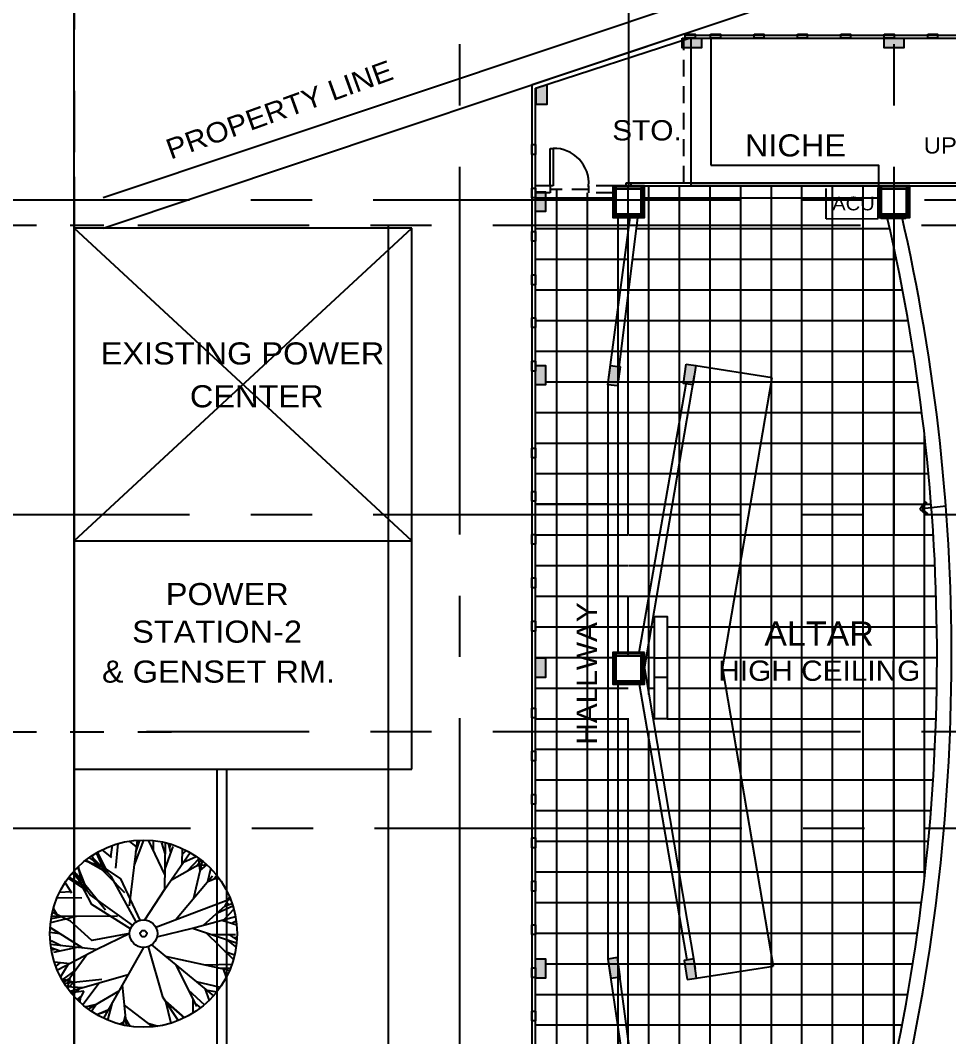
# Model space of a CAD drawing. Header units: millimetres. Extents: x 2148 to 2681, y 758 to 986.
# Drawn here: x 2289.64 to 2299.27, y 952.06 to 962.6 of the extents above; entities that cross this region are included whole.
import ezdxf

# ---------------------------------------------------------------- set-up
doc = ezdxf.new("R2010")
doc.units = ezdxf.units.MM
for name, pattern in [('CENTER2', [28.575, 19.05, -3.175, 3.175, -3.175]), ('DASHED2', [0.375, 0.25, -0.125]), ('PHANTOM2', [1.25, 0.625, -0.125, 0.125, -0.125, 0.125, -0.125]), ('PHANTOMX2', [5, 2.5, -0.5, 0.5, -0.5, 0.5, -0.5])]:
    doc.linetypes.add(name, pattern=pattern)
for name, color, linetype in [('3TX-TITLE', 3, 'Continuous'), ('cladding', 2, 'Continuous'), ('COLUMN', 7, 'Continuous'), ('D', 1, 'Continuous'), ('DIM', 20, 'Continuous'), ('DR', 7, 'Continuous'), ('ELAYOUT', 4, 'Continuous'), ('grid', 241, 'PHANTOMX2'), ('hacht', 8, 'Continuous'), ('HATCH', 8, 'Continuous'), ('S-COLS', 6, 'Continuous'), ('S_GRID LINES', 252, 'Continuous'), ('TEXT', 6, 'Continuous')]:
    doc.layers.add(name, color=color, linetype=linetype)
doc.styles.add('MMTX$0$ESMX$0$X-OPTA1D', font='x-opta1d')
doc.styles.add('SWISS', font='swissl.ttf')
pattern_1 = [(0, (1e-12, -76.2), (0, 0.3175), []), (90, (1e-12, -76.2), (-0.3175, 2e-17), [])]

msp = doc.modelspace()

# ---------------------------------------------------------------- hatches: boundary and pattern name
at = {"layer": 'cladding'}
h = msp.add_hatch(color=256, dxfattribs=at)
h.paths.add_polyline_path([(2294.9863547, 960.6164818), (2294.9863547, 960.818979), (2295.0874106, 960.818979), (2295.0874106, 960.6164818)])
h.paths.add_polyline_path([(2294.9887839, 961.8891398), (2294.9887839, 961.7260593), (2295.1066247, 961.7260593), (2295.1066247, 961.9289431)])
h.paths.add_polyline_path([(2296.5048209, 962.4123399), (2296.707318, 962.4123399), (2296.707318, 962.311284), (2296.5048209, 962.311284)])
h.paths.add_polyline_path([(2298.6002604, 962.4123399), (2298.8027575, 962.4123399), (2298.8027575, 962.311284), (2298.6002604, 962.311284)])
h.paths.add_polyline_path([(2303.104246, 962.4123399), (2303.3067432, 962.4123399), (2303.3067432, 962.311284), (2303.104246, 962.311284)])
h = msp.add_hatch(dxfattribs=at)
h.set_pattern_fill('ANGLE', color=256, style=0)
h.set_pattern_definition([(0, (1e-12, -76.2), (0, 6.985), [5.08, -1.905]), (90, (1e-12, -76.2), (-6.985, 4e-16), [5.08, -1.905])])
h.paths.add_polyline_path([(2295.9513547, 960.4302218), (2295.9513547, 960.5536498), (2295.7882742, 960.5536498), (2295.7882742, 960.806811), (2295.4550506, 960.806811), (2295.4550506, 960.844311), (2295.0550506, 960.844311), (2295.0550506, 960.806811), (2294.9863547, 960.806811), (2294.9863547, 960.756023), (2294.9863547, 959.0191129), (2295.0874106, 959.0191129), (2295.0874106, 958.8166158), (2294.9863547, 958.8166158), (2294.9863547, 955.988565), (2295.0874106, 955.988565), (2295.0874106, 955.7860678), (2294.9863547, 955.7860678), (2294.9863547, 955.2203176), (2295.7362583, 955.2203176), (2295.7362583, 958.8192478)])
h.paths.add_polyline_path([(2294.9863547, 952.8694362), (2295.0874106, 952.8694362), (2295.0874106, 952.666939), (2294.9863547, 952.666939), (2294.9863547, 951.0175602), (2295.1792763, 951.0175602, -0.297224786), (2295.6483124, 951.5175602), (2295.6733124, 951.5175602), (2295.6733124, 951.0175602), (2295.7715957, 951.0175602), (2295.7715957, 951.0655357), (2295.9513547, 951.0655357), (2295.9513547, 951.392061), (2295.7362583, 952.8662554), (2295.7362583, 955.2203176), (2294.9863547, 955.2203176)])
h.paths.add_polyline_path([(2295.6749836, 955.0355059), (2295.6749836, 956.6805059), (2295.3599836, 956.6805059), (2295.3599836, 955.0355059)], flags=9)
for points in [[(2294.9863547, 958.8166158), (2294.9863547, 959.0191129), (2295.0874106, 959.0191129), (2295.0874106, 958.8166158)], [(2294.9863547, 958.8166158), (2294.9863547, 959.0191129), (2295.0874106, 959.0191129), (2295.0874106, 958.8166158)], [(2295.7638311, 959.0194998), (2295.8620795, 959.0050059), (2295.8349361, 958.805802), (2295.7358517, 958.8193032)], [(2296.5485022, 959.0324109), (2296.6473416, 959.0172201), (2296.6168013, 958.8185086), (2296.5179619, 958.8336994)], [(2294.9863547, 955.7860678), (2294.9863547, 955.988565), (2295.0874106, 955.988565), (2295.0874106, 955.7860678)], [(2294.9863547, 955.7860678), (2294.9863547, 955.988565), (2295.0874106, 955.988565), (2295.0874106, 955.7860678)], [(2295.0874106, 952.8694362), (2294.9863547, 952.8694362), (2294.9863547, 952.666939), (2295.0874106, 952.666939)], [(2295.0874106, 952.8694362), (2294.9863547, 952.8694362), (2294.9863547, 952.666939), (2295.0874106, 952.666939)], [(2295.7651292, 952.6672945), (2295.8640927, 952.6816549), (2295.8352219, 952.8806157), (2295.7362583, 952.8662554)], [(2296.5569581, 952.6536474), (2296.6557987, 952.6688307), (2296.6252736, 952.8675445), (2296.526433, 952.8523612)]]:
    msp.add_hatch(color=256, dxfattribs=at).paths.add_polyline_path(points)
at = {"layer": 'hacht'}
h = msp.add_hatch(dxfattribs=at)
h.set_pattern_fill('NET', color=256, scale=0.1, style=0)
h.set_pattern_definition(pattern_1)
h.paths.add_polyline_path([(2295.9513547, 960.4302218), (2295.9513547, 960.5536498), (2295.7882742, 960.5536498), (2295.7882742, 960.806811), (2295.4550506, 960.806811), (2295.4550506, 960.844311), (2295.0550506, 960.844311), (2295.0550506, 960.806811), (2294.9863547, 960.806811), (2294.9863547, 960.756023), (2294.9863547, 959.0191129), (2295.0874106, 959.0191129), (2295.0874106, 958.8166158), (2294.9863547, 958.8166158), (2294.9863547, 955.988565), (2295.0874106, 955.988565), (2295.0874106, 955.7860678), (2294.9863547, 955.7860678), (2294.9863547, 955.2203176), (2295.7362583, 955.2203176), (2295.7362583, 958.8192478)])
h.paths.add_polyline_path([(2295.6749836, 955.0355059), (2295.6749836, 956.6805059), (2295.3599836, 956.6805059), (2295.3599836, 955.0355059)], flags=9)
h = msp.add_hatch(dxfattribs=at)
h.set_pattern_fill('NET', color=256, scale=0.1, style=0)
h.set_pattern_definition(pattern_1)
h.paths.add_polyline_path([(2298.7043609, 960.2274175, 0.0039473246), (2298.6352145, 960.5408277), (2298.5690602, 960.5408277), (2298.5690602, 960.5536498), (2298.5384284, 960.5536498), (2298.5384284, 960.8563366), (2298.5384284, 960.8820095), (2296.1144353, 960.8818252), (2296.1144353, 960.5536498), (2296.0457192, 960.5536498), (2295.9513547, 959.790476), (2295.9513547, 956.0428827), (2296.1144353, 956.0428827), (2296.1144353, 955.8788021), (2296.2258054, 955.2203176), (2298.7043609, 955.2203176)])
h.paths.add_polyline_path([(2296.3494006, 956.4178368), (2296.3494006, 955.3563072), (2296.2187257, 955.3563072), (2296.2187257, 956.4178368)], flags=16)
h.paths.add_polyline_path([(2296.3494006, 955.9891873), (2296.3494006, 955.7849567), (2296.2187257, 955.7849567), (2296.2187257, 955.9891873)], flags=0)
h.paths.add_polyline_path([(2298.0259805, 960.5912838), (2298.5200805, 960.5912838), (2298.5200805, 960.8039088), (2298.0259805, 960.8039088)], flags=24)
h.paths.add_polyline_path([(2296.8283598, 955.6975154), (2299.1553598, 955.6975154), (2299.1553598, 956.0125154), (2296.8283598, 956.0125154)], flags=9)
h.paths.add_polyline_path([(2297.2925354, 956.0500781), (2298.4480996, 956.0500781), (2298.4480996, 956.4283047), (2297.2925354, 956.4283047)], flags=24)
h = msp.add_hatch(dxfattribs=at)
h.set_pattern_fill('NET', color=256, scale=0.1, style=0)
h.set_pattern_definition(pattern_1)
h.paths.add_polyline_path([(2295.7362583, 955.2203176), (2295.9444791, 955.2203176), (2295.9444791, 955.7147216), (2295.7882742, 955.7147216), (2295.7882742, 956.0428827), (2295.9444791, 956.0428827), (2295.9444791, 960.3787262), (2295.7362583, 958.8192478)])
h.paths.add_polyline_path([(2295.9444791, 955.2203176), (2295.7362583, 955.2203176), (2295.7362583, 952.8662554), (2295.9444791, 951.4391844)])
h = msp.add_hatch(dxfattribs=at)
h.set_pattern_fill('NET', color=256, scale=0.1, style=0)
h.set_pattern_definition(pattern_1)
h.paths.add_polyline_path([(2298.7043609, 960.2274175), (2298.7043609, 955.2203176), (2299.1326239, 955.2203176, 0.0285977431), (2299.0894721, 957.543265), (2298.9935068, 957.5334157), (2299.0496108, 957.483112), (2299.0347424, 957.4691866), (2298.968652, 957.5308648), (2299.0208361, 957.6046819), (2299.0382231, 957.5940671), (2298.9935068, 957.5334157), (2299.0894721, 957.543265, 0.0333870559)])
h.paths.add_polyline_path([(2299.1326239, 955.2203176), (2298.7043609, 955.2203176), (2298.7043609, 951.7823209, 0.0426876431)])
h.paths.add_polyline_path([(2295.6749836, 955.0355059), (2295.6749836, 956.6805059), (2295.3599836, 956.6805059), (2295.3599836, 955.0355059)], flags=9)
h.paths.add_polyline_path([(2296.8283598, 955.6975154), (2299.1553598, 955.6975154), (2299.1553598, 956.0125154), (2296.8283598, 956.0125154)], flags=9)
h.paths.add_polyline_path([(2297.2925354, 956.0500781), (2298.4480996, 956.0500781), (2298.4480996, 956.4283047), (2297.2925354, 956.4283047)], flags=24)
h = msp.add_hatch(dxfattribs=at)
h.set_pattern_fill('NET', color=256, scale=0.1, style=0)
h.set_pattern_definition(pattern_1)
h.paths.add_polyline_path([(2294.9863547, 951.0175602), (2295.1792763, 951.0175602, -0.297224786), (2295.6483124, 951.5175602), (2295.6733124, 951.5175602), (2295.6733124, 951.0175602), (2295.7715957, 951.0175602), (2295.7715957, 951.0655357), (2295.9444791, 951.0655357), (2295.9444791, 951.4391844), (2295.7362583, 952.8662554), (2295.7362583, 955.2203176), (2294.9863547, 955.2203176), (2294.9863547, 952.8694362), (2295.0874106, 952.8694362), (2295.0874106, 952.666939), (2294.9863547, 952.666939)])
h.paths.add_polyline_path([(2295.6749836, 955.0355059), (2295.6749836, 956.6805059), (2295.3599836, 956.6805059), (2295.3599836, 955.0355059)], flags=9)
h = msp.add_hatch(dxfattribs=at)
h.set_pattern_fill('NET', color=256, scale=0.1, style=0)
h.set_pattern_definition(pattern_1)
h.paths.add_polyline_path([(2295.9513547, 955.2203176), (2295.9513547, 951.980863), (2296.0768818, 951.0655357), (2296.1311137, 951.0655357), (2296.1311137, 951.0175602), (2297.8978351, 951.0175602), (2297.8978351, 951.2813195), (2298.4379748, 951.2833455), (2298.4379748, 951.0175602), (2298.473016, 951.0175602), (2298.473016, 951.084681), (2298.473016, 951.3490689), (2298.6073984, 951.3490689, 0.0054604513), (2298.7043609, 951.7823209), (2298.7043609, 955.2203176)])

# ---------------------------------------------------------------- linework, layer by layer
at = {"color": 8, "ltscale": 0.05}
for p, q in [((2290.5018229, 960.7600406, 0), (2299.2172636, 963.6735684, 0)), ((2290.5018229, 960.4437215, 0), (2299.8877354, 963.5813846, 0))]:
    msp.add_line(p, q, dxfattribs=at)
at = {"layer": '3TX-TITLE', "linetype": 'PHANTOM2', "ltscale": 4}
msp.add_line((2290.2018229, 960.9754912, 0), (2290.2018229, 981.6577326, 0), dxfattribs=at)
at = {"layer": 'cladding', "linetype": 'DASHED2', "ltscale": 0.7}
for p, q in [((2296.5234469, 960.9134703, 0.0000001), (2296.5234469, 962.41173, 0.0000001)), ((2296.5984469, 960.9134703, 0.0000001), (2296.5984469, 962.41173, 0.0000001)), ((2295.1360741, 960.881811), (2294.9863547, 960.881811, 0)), ((2295.1360741, 960.806811, 0), (2294.9863547, 960.806811, 0)), ((2295.5360741, 960.844311, 0), (2295.1360741, 960.844311, 0)), ((2295.7882742, 960.881811), (2295.5360741, 960.881811)), ((2295.7882742, 960.806811), (2295.5360741, 960.806811))]:
    msp.add_line(p, q, dxfattribs=at)
at = {"layer": 'cladding'}
for p, q in [((2296.8033062, 962.4123399, 0), (2296.8033062, 961.0935665, 0.0000001)), ((2295.9267237, 960.9034703, 0), (2295.9267237, 960.9134703)), ((2295.1360741, 960.881811), (2295.1360741, 960.806811, 0)), ((2298.8508752, 960.5742069, 0), (2298.8520895, 960.5758611, 0)), ((2296.1144353, 955.8788021, 0), (2296.6320715, 958.9178644, 0)), ((2295.7362583, 958.8192478, 0), (2295.7362583, 952.8662554, 0)), ((2296.0601477, 956.0428827, 0), (2296.5466354, 958.8292926, 0)), ((2296.522598, 958.7133385, 0), (2296.522618, 958.7134671, 0)), ((2296.1144353, 955.8788021, 0), (2296.6405361, 952.7681876, 0)), ((2296.0601477, 955.7147216, 0), (2296.5552172, 952.8567829, 0)), ((2296.5192183, 953.0442713, 0), (2296.5192391, 953.0441372, 0))]:
    msp.add_line(p, q, dxfattribs=at)
at = {"layer": 'cladding', "linetype": 'DASHED2'}
for p, q in [((2295.5360741, 960.881811), (2295.5360741, 960.806811, 0)), ((2295.5360741, 960.871811, 0), (2295.5360741, 960.881811))]:
    msp.add_line(p, q, dxfattribs=at)
at = {"layer": 'cladding', "elevation": 0}
for points in [[(2296.5377615, 962.4514503), (2296.6394263, 962.4514503), (2296.6394263, 962.4123399), (2296.5377615, 962.4123399)], [(2296.5377615, 962.4514503), (2296.6394263, 962.4514503), (2296.6394263, 962.4123399), (2296.5377615, 962.4123399)], [(2296.8005223, 962.4514503), (2296.9021871, 962.4514503), (2296.9021871, 962.4123399), (2296.8005223, 962.4123399)], [(2296.8005223, 962.4514503), (2296.9021871, 962.4514503), (2296.9021871, 962.4123399), (2296.8005223, 962.4123399)], [(2297.2505223, 962.4514503), (2297.3521871, 962.4514503), (2297.3521871, 962.4123399), (2297.2505223, 962.4123399)], [(2297.2505223, 962.4514503), (2297.3521871, 962.4514503), (2297.3521871, 962.4123399), (2297.2505223, 962.4123399)], [(2297.7005223, 962.4514503), (2297.8021871, 962.4514503), (2297.8021871, 962.4123399), (2297.7005223, 962.4123399)], [(2297.7005223, 962.4514503), (2297.8021871, 962.4514503), (2297.8021871, 962.4123399), (2297.7005223, 962.4123399)], [(2298.1505223, 962.4514503), (2298.2521871, 962.4514503), (2298.2521871, 962.4123399), (2298.1505223, 962.4123399)], [(2298.1505223, 962.4514503), (2298.2521871, 962.4514503), (2298.2521871, 962.4123399), (2298.1505223, 962.4123399)], [(2298.6005223, 962.4514503), (2298.7021871, 962.4514503), (2298.7021871, 962.4123399), (2298.6005223, 962.4123399)], [(2298.6005223, 962.4514503), (2298.7021871, 962.4514503), (2298.7021871, 962.4123399), (2298.6005223, 962.4123399)], [(2299.0505223, 962.4514503), (2299.1521871, 962.4514503), (2299.1521871, 962.4123399), (2299.0505223, 962.4123399)], [(2299.0505223, 962.4514503), (2299.1521871, 962.4514503), (2299.1521871, 962.4123399), (2299.0505223, 962.4123399)], [(2294.9472443, 961.206023), (2294.9472443, 961.3076877), (2294.9863547, 961.3076877), (2294.9863547, 961.206023)], [(2294.9472443, 960.756023), (2294.9472443, 960.8576877), (2294.9863547, 960.8576877), (2294.9863547, 960.756023)], [(2294.9472443, 960.306023), (2294.9472443, 960.4076877), (2294.9863547, 960.4076877), (2294.9863547, 960.306023)], [(2294.9472443, 959.856023), (2294.9472443, 959.9576877), (2294.9863547, 959.9576877), (2294.9863547, 959.856023)], [(2294.9472443, 959.4107329), (2294.9472443, 959.5123976), (2294.9863547, 959.5123976), (2294.9863547, 959.4107329)], [(2294.9472443, 958.9607329), (2294.9472443, 959.0623976), (2294.9863547, 959.0623976), (2294.9863547, 958.9607329)], [(2294.9472443, 958.0607329), (2294.9472443, 958.1623976), (2294.9863547, 958.1623976), (2294.9863547, 958.0607329)], [(2294.9472443, 957.6107329), (2294.9472443, 957.7123976), (2294.9863547, 957.7123976), (2294.9863547, 957.6107329)], [(2294.9472443, 957.1654428), (2294.9472443, 957.2671076), (2294.9863547, 957.2671076), (2294.9863547, 957.1654428)], [(2294.9472443, 956.7154428), (2294.9472443, 956.8171076), (2294.9863547, 956.8171076), (2294.9863547, 956.7154428)], [(2294.9472443, 956.2654428), (2294.9472443, 956.3671076), (2294.9863547, 956.3671076), (2294.9863547, 956.2654428)], [(2294.9472443, 955.3654428), (2294.9472443, 955.4671076), (2294.9863547, 955.4671076), (2294.9863547, 955.3654428)], [(2294.9472443, 954.9201527), (2294.9472443, 955.0218175), (2294.9863547, 955.0218175), (2294.9863547, 954.9201527)], [(2294.9472443, 954.4701527), (2294.9472443, 954.5718175), (2294.9863547, 954.5718175), (2294.9863547, 954.4701527)], [(2294.9472443, 954.0201527), (2294.9472443, 954.1218175), (2294.9863547, 954.1218175), (2294.9863547, 954.0201527)], [(2294.9472443, 953.5701527), (2294.9472443, 953.6718175), (2294.9863547, 953.6718175), (2294.9863547, 953.5701527)], [(2294.9472443, 953.1201527), (2294.9472443, 953.2218175), (2294.9863547, 953.2218175), (2294.9863547, 953.1201527)], [(2294.9472443, 952.6748626), (2294.9472443, 952.7765274), (2294.9863547, 952.7765274), (2294.9863547, 952.6748626)], [(2294.9472443, 952.2248626), (2294.9472443, 952.3265274), (2294.9863547, 952.3265274), (2294.9863547, 952.2248626)]]:
    msp.add_lwpolyline(points, close=True, dxfattribs=at)
at = {"layer": 'cladding', "elevation": 0.0000001}
msp.add_lwpolyline([(2296.8033062, 961.0935665), (2298.5423756, 961.0935665), (2298.5419268, 960.8820098), (2296.5984469, 960.881811), (2296.5984469, 962.4123399)], dxfattribs=at)
at = {"layer": 'COLUMN', "color": 4, "lineweight": -3, "ltscale": 0.05}
for p, q in [((2295.7362583, 958.8192478, 0), (2295.9678348, 960.5536498, 0)), ((2295.8535162, 958.9992057, 0), (2296.0457192, 960.5536498, 0)), ((2295.7362583, 952.8662554, 0), (2295.9989973, 951.0655357, 0)), ((2295.8545421, 952.6868083, 0), (2296.0768818, 951.0655357, 0))]:
    msp.add_line(p, q, dxfattribs=at)
at = {"layer": 'COLUMN', "color": 4, "lineweight": -3, "ltscale": 0.05, "elevation": 0}
for points in [[(2296.5048209, 962.4123399), (2296.707318, 962.4123399), (2296.707318, 962.311284), (2296.5048209, 962.311284)], [(2298.8645895, 960.881811), (2298.5384284, 960.881811), (2298.5384284, 960.5536498), (2298.8645895, 960.5536498)], [(2298.8520895, 960.869311), (2298.5509284, 960.869311), (2298.5509284, 960.5661498), (2298.8520895, 960.5661498)], [(2296.1144353, 956.0428827), (2295.7882742, 956.0428827), (2295.7882742, 955.7147216), (2296.1144353, 955.7147216)], [(2294.9863547, 955.7860678), (2294.9863547, 955.988565), (2295.0874106, 955.988565), (2295.0874106, 955.7860678)], [(2294.9863547, 955.7860678), (2294.9863547, 955.988565), (2295.0874106, 955.988565), (2295.0874106, 955.7860678)], [(2294.9863547, 952.666939), (2294.9863547, 952.8694362), (2295.0874106, 952.8694362), (2295.0874106, 952.666939)], [(2294.9863547, 952.666939), (2294.9863547, 952.8694362), (2295.0874106, 952.8694362), (2295.0874106, 952.666939)]]:
    msp.add_lwpolyline(points, close=True, dxfattribs=at)
at = {"layer": 'COLUMN', "color": 4, "lineweight": -3, "ltscale": 0.05}
for points in [[(2298.6002604, 962.4123399), (2298.8027575, 962.4123399), (2298.8027575, 962.311284), (2298.6002604, 962.311284)], [(2294.9863547, 960.6164818), (2294.9863547, 960.818979), (2295.0874106, 960.818979), (2295.0874106, 960.6164818)], [(2296.1144353, 960.881811), (2295.7882742, 960.881811), (2295.7882742, 960.5536498), (2296.1144353, 960.5536498)], [(2294.9863547, 958.8166158), (2294.9863547, 959.0191129), (2295.0874106, 959.0191129), (2295.0874106, 958.8166158)], [(2294.9863547, 958.8166158), (2294.9863547, 959.0191129), (2295.0874106, 959.0191129), (2295.0874106, 958.8166158)]]:
    msp.add_lwpolyline(points, close=True, dxfattribs=at)
at = {"layer": 'COLUMN', "color": 2, "lineweight": -3, "ltscale": 0.05, "elevation": 0}
msp.add_lwpolyline([(2290.2018229, 960.9754912), (2290.2018229, 924.9517089)], dxfattribs=at)
at = {"layer": 'COLUMN', "color": 2, "lineweight": -3, "ltscale": 0.05}
msp.add_lwpolyline([(2296.1019353, 960.869311), (2295.8007742, 960.869311), (2295.8007742, 960.5661498), (2296.1019353, 960.5661498)], close=True, dxfattribs=at)
at = {"layer": 'COLUMN', "color": 4, "lineweight": -3, "ltscale": 0.05, "extrusion": (-4.25074e-10, -1.82389e-09, 1), "elevation": -0.0000027}
msp.add_lwpolyline([(2295.7630109, 959.019612), (2295.8613462, 959.0057203), (2295.8354236, 958.8063539), (2295.7362583, 958.8192478)], close=True, dxfattribs=at)
at = {"layer": 'COLUMN', "color": 4, "lineweight": -3, "ltscale": 0.05, "extrusion": (4.38175e-10, 2.8819e-09, 1), "elevation": 0.0000038}
msp.add_lwpolyline([(2296.5485022, 959.0324109), (2296.6473416, 959.0172201), (2296.6168013, 958.8185086), (2296.5179619, 958.8336994)], close=True, dxfattribs=at)
at = {"layer": 'COLUMN', "color": 2, "lineweight": -3, "ltscale": 0.05, "elevation": 0}
msp.add_lwpolyline([(2296.1019353, 956.0303827), (2295.8007742, 956.0303827), (2295.8007742, 955.7272216), (2296.1019353, 955.7272216)], close=True, dxfattribs=at)
at = {"layer": 'COLUMN', "color": 4, "lineweight": -3, "ltscale": 0.05, "extrusion": (1.41638e-09, -8.19479e-09, 1), "elevation": -0.0000046}
msp.add_lwpolyline([(2295.765285, 952.6673172), (2295.8642372, 952.6817551), (2295.8352106, 952.8806933), (2295.7362583, 952.8662554)], close=True, dxfattribs=at)
at = {"layer": 'COLUMN', "color": 4, "lineweight": -3, "ltscale": 0.05, "extrusion": (1.52529e-10, -1.37197e-09, 1), "elevation": -0.000001}
msp.add_lwpolyline([(2296.5569581, 952.6536474), (2296.6557987, 952.6688307), (2296.6252736, 952.8675445), (2296.526433, 952.8523612)], close=True, dxfattribs=at)
at = {"layer": 'D', "ltscale": 0.5}
for p, q in [((2295.9267237, 960.881811, 0), (2295.9267237, 960.9034703, 0)), ((2290.2018229, 945.729311, 0), (2290.2018229, 954.835514, 0)), ((2291.061143, 953.0954277), (2291.4303518, 953.1873467))]:
    msp.add_line(p, q, dxfattribs=at)
at = {"layer": 'D', "color": 8, "ltscale": 0.5}
for p, q in [((2290.582062, 953.9263483), (2290.6013811, 954.0450725)), ((2290.6333553, 953.8081546), (2290.6593458, 954.063331)), ((2290.8494485, 954.0278728), (2290.7752963, 954.0883664)), ((2290.776348, 953.4168586), (2290.8577625, 954.0973663)), ((2290.8272792, 953.8425701), (2290.9261185, 954.0994642)), ((2290.8429835, 953.9738354), (2290.8832612, 954.0987133)), ((2291.1456417, 953.7365021), (2290.9749116, 954.0980129)), ((2291.0264388, 953.988907), (2290.9877035, 954.0709268)), ((2291.0264388, 953.988907), (2291.026461, 954.0937992)), ((2291.1477749, 953.9608866), (2291.1100231, 954.0705839)), ((2291.1442529, 953.5904149), (2291.148836, 954.072505)), ((2291.2045032, 953.9668402), (2291.1810426, 954.0641613)), ((2291.1927729, 954.0155007), (2291.2054792, 954.0570347)), ((2290.4151303, 953.8725734), (2290.3903266, 953.9410148)), ((2290.5262656, 953.758212), (2290.4340441, 953.9680085)), ((2290.5501231, 953.7629657), (2290.4460555, 953.9748785)), ((2290.5935381, 953.9171132), (2290.491766, 953.9990119)), ((2291.1442529, 953.5904149), (2291.4050435, 953.9704797)), ((2291.1462469, 953.8001647), (2291.227709, 954.0332334)), ((2291.3223963, 953.8500333), (2291.3275213, 954.0105043)), ((2291.3256749, 953.95269), (2291.3640649, 953.992736)), ((2290.4508914, 953.8357743), (2290.3107115, 953.8829096)), ((2290.5501231, 953.7629657), (2290.3189603, 953.8895235)), ((2290.3189603, 953.8895235), (2290.5035816, 953.7884464)), ((2290.588041, 953.7252187), (2290.3788996, 953.933418)), ((2290.7271449, 953.5515015), (2290.3904994, 953.8979192)), ((2291.2101482, 953.6864478), (2291.5129735, 953.8555892)), ((2291.3354354, 953.8690358), (2291.4690516, 953.9303013)), ((2291.3793241, 953.78094), (2291.4990563, 953.9089491)), ((2291.4440208, 953.50012), (2291.5331282, 953.8825225)), ((2291.4733483, 953.8334567), (2291.5199975, 953.8929953)), ((2291.4733483, 953.8334567), (2291.5739585, 953.8474514)), ((2291.510462, 953.7852512), (2291.4918114, 953.914263)), ((2291.510462, 953.7852512), (2291.5786667, 953.8431464)), ((2290.2446374, 953.7214504), (2290.1796676, 953.7542891)), ((2290.3701745, 953.5321043), (2290.1885809, 953.7647217)), ((2290.5259409, 953.3731566), (2290.2224309, 953.7489452)), ((2290.3372512, 953.5742784), (2290.239352, 953.8189596)), ((2290.239352, 953.8189596), (2290.3175405, 953.6235417)), ((2290.2768786, 953.6815313), (2290.2469081, 953.826355)), ((2290.8468069, 953.2518156), (2290.588041, 953.7252187)), ((2291.2527206, 953.2722864), (2291.635321, 953.7279536)), ((2291.5879197, 953.6714999), (2291.6202819, 953.8024706)), ((2291.6421828, 953.6923461), (2291.6819191, 953.7319866)), ((2290.1790073, 953.5496778), (2290.1099152, 953.6605436)), ((2290.3372512, 953.5742784), (2290.1393602, 953.7030273)), ((2290.3448338, 953.597393), (2290.1476221, 953.7141273)), ((2291.5879197, 953.6714999), (2291.6964458, 953.7131924)), ((2291.6617563, 953.6998657), (2291.7064711, 953.6996453)), ((2290.1712163, 953.5621793), (2290.0510316, 953.557249)), ((2290.809099, 953.2183917), (2290.3701745, 953.5321043)), ((2290.9356623, 953.2722101), (2291.1442529, 953.5904149)), ((2290.2823995, 953.4970714), (2290.0259483, 953.5018946)), ((2291.5427488, 953.2178661), (2291.8023343, 953.4479256)), ((2291.6877684, 953.3463908), (2291.8481141, 953.4171818)), ((2291.7683671, 953.4178219), (2291.814774, 953.5081804)), ((2291.7683671, 953.4178219), (2291.8399632, 953.4422142)), ((2290.2249584, 953.3086797), (2289.9580586, 953.2413869)), ((2290.0927571, 953.3088432), (2289.9639478, 953.2838442)), ((2290.6537054, 953.3081496), (2289.9683453, 953.308997)), ((2290.0383344, 953.3089104), (2289.9871777, 953.3897869)), ((2291.4303518, 953.1873467), (2291.8751798, 953.308132)), ((2291.7564499, 953.275893), (2291.8583706, 953.3818123)), ((2291.7342093, 953.2698539), (2291.8873849, 953.2217451)), ((2291.832199, 953.2390777), (2291.8826691, 953.2621048)), ((2290.0557764, 953.1285228), (2289.9516397, 953.1410899)), ((2290.2920503, 952.9798883), (2289.9536434, 953.1927723)), ((2290.0557764, 953.1285228), (2289.9789984, 953.176822)), ((2290.7781876, 953.1326263), (2290.4372482, 952.963734)), ((2291.4303518, 953.1873467), (2291.886957, 953.0326094)), ((2291.5687164, 953.1404568), (2291.8536507, 952.8600085)), ((2291.6290136, 953.1200229), (2291.8759085, 953.1200229)), ((2291.8055766, 953.1200229), (2291.8897069, 953.0657653)), ((2291.8476418, 953.0928941), (2291.8910423, 953.0911848)), ((2290.4372482, 952.963734), (2289.9580928, 953.0170436)), ((2290.0690317, 953.0047008), (2289.9646582, 953.0553455)), ((2290.9685793, 952.9937092), (2291.1199024, 952.4758563)), ((2291.7812391, 953.0684357), (2291.8723372, 952.9966038)), ((2290.0563127, 952.9490971), (2289.9625108, 952.9840685)), ((2290.0094117, 952.9665828), (2289.9666529, 952.9589532)), ((2290.2287752, 952.9869282), (2289.9876142, 952.9340275)), ((2290.4372482, 952.963734), (2290.028631, 952.7504432)), ((2290.3340008, 952.9098407), (2290.1297374, 952.6295044)), ((2291.1451259, 952.8973088), (2291.8143874, 952.7496332)), ((2291.767656, 952.9446493), (2291.8323021, 952.881021)), ((2291.767656, 952.9446493), (2291.8666815, 952.9100614)), ((2290.1581259, 952.8180372), (2289.9981997, 952.8322087)), ((2290.0558177, 952.827103), (2290.0114537, 952.7937968)), ((2290.1376958, 952.807373), (2290.0608368, 952.6820757)), ((2291.2559945, 952.8064362), (2291.4719378, 952.3743438)), ((2291.563802, 952.804926), (2291.8389216, 952.813469)), ((2290.2198873, 952.7532285), (2290.0784335, 952.6497252)), ((2291.692898, 952.7764404), (2291.8240722, 952.7732595)), ((2291.7460424, 952.7647138), (2291.7786821, 952.6747546)), ((2290.1998684, 952.6235558), (2290.0740275, 952.6575555)), ((2290.1564656, 952.6661869), (2290.0917587, 952.6270206)), ((2290.4909127, 952.6552958), (2290.1005799, 952.6127279)), ((2290.1564656, 952.6661869), (2290.130497, 952.5679835)), ((2290.1998684, 952.6235558), (2290.1342058, 952.5627927)), ((2291.4673293, 952.6332171), (2291.7167913, 952.5735577)), ((2290.3035011, 952.5330058), (2290.169593, 952.5165964)), ((2290.276293, 952.4816369), (2290.2321699, 952.4469453)), ((2290.3035011, 952.5330058), (2290.2490848, 952.430268)), ((2290.2664785, 952.4631073), (2290.2613308, 952.4186893)), ((2291.1199024, 952.4758563), (2291.279577, 952.2276808)), ((2291.3848497, 952.5486028), (2291.5524694, 952.3923242)), ((2291.5570487, 952.5596793), (2291.6007817, 952.4365843)), ((2291.5619801, 952.5457987), (2291.68043, 952.5248633)), ((2291.1488518, 952.4308615), (2291.3475293, 952.2577131)), ((2291.1488518, 952.4308615), (2291.2050974, 952.2015723)), ((2291.3475293, 952.2577131), (2291.1888529, 952.3960004)), ((2291.433199, 952.4518582), (2291.4314429, 952.3039763)), ((2291.4561382, 952.405958), (2291.5125629, 952.3599614)), ((2290.5336884, 952.3234167), (2290.4384133, 952.2881899)), ((2290.9913289, 952.1716868), (2290.9820038, 952.1611267)), ((2290.9906102, 952.1815688), (2290.9920475, 952.1618047)), ((2290.9913289, 952.1716868), (2290.9993545, 952.1623639))]:
    msp.add_line(p, q, dxfattribs=at)
for points in [[(2290.8867123, 953.2685677), (2290.6871858, 953.6984928), (2290.359984, 953.9203197)], [(2290.7876786, 953.1807853), (2290.384808, 953.4304686), (2290.2038548, 953.7819286)], [(2291.0493576, 953.1949351), (2291.8226437, 953.489063)], [(2290.7781505, 953.1293619), (2290.3862283, 953.0591909), (2290.1651181, 953.2589608), (2289.9769325, 953.3497431)], [(2291.0047859, 953.0123375), (2291.6474205, 952.4856066)], [(2290.7612683, 952.70335), (2290.1601649, 952.5283535)], [(2290.2920562, 952.5667504), (2290.1235141, 952.5779569)], [(2290.4607166, 952.6158518), (2290.2920562, 952.3913304)], [(2290.7017149, 952.5984788), (2290.7430333, 952.1758405)], [(2290.2510279, 952.554806), (2290.1849596, 952.4982047)], [(2290.6650681, 952.5339451), (2290.3478873, 952.3471351)], [(2290.3180195, 952.3699472), (2290.4348784, 952.3983702), (2290.3839611, 952.321912)], [(2290.4035177, 952.3798998), (2290.3180195, 952.3699472)], [(2290.5973347, 952.4146692), (2290.5498548, 952.2333355)], [(2290.7223741, 952.3871596), (2291.0139879, 952.1636509)], [(2290.5526637, 952.3360054), (2290.4381393, 952.2883474)], [(2290.7332021, 952.2764016), (2290.7056846, 952.183601)], [(2290.7136873, 952.2105893), (2290.6782704, 952.1902829)], [(2290.7360203, 952.247575), (2290.7782783, 952.1699069)], [(2290.9659787, 952.2004478), (2291.0744264, 952.1713498)]]:
    msp.add_lwpolyline(points, dxfattribs=at)
at = {"layer": 'D', "ltscale": 0.5}
msp.add_lwpolyline([(2290.9216813, 952.9858311), (2290.5055467, 952.2530342)], dxfattribs=at)
for radius in [0.9701125, 0.1435308, 0.0340223]:
    msp.add_circle((2290.9216813, 953.1293619), radius, dxfattribs=at)
at = {"layer": 'DIM', "linetype": 'CENTER2', "ltscale": 0.2}
msp.add_line((2294.201509, 922.9776771, 0), (2294.201509, 977.7411715, 0), dxfattribs=at)
at = {"layer": 'DR', "ltscale": 10}
for p, q in [((2294.9513547, 961.9311775, 0), (2296.5245524, 962.4570895, 0)), ((2294.9863547, 961.8932151, 0), (2296.5773331, 962.4123399, 0)), ((2296.5377615, 962.442268, 0), (2306.4650787, 962.442268, 0)), ((2296.5377615, 962.4123399, 0), (2306.4650787, 962.4123399)), ((2294.9513547, 951.0175602, 0), (2294.9513547, 961.9311775, 0)), ((2294.9863547, 951.0175602, 0), (2294.9863547, 961.8932151, 0)), ((2295.1360741, 960.881811), (2295.1360741, 961.269311)), ((2295.1360741, 961.269311), (2295.1685741, 961.269311)), ((2295.1685741, 961.269311), (2295.1685741, 960.881811)), ((2295.9267237, 960.9134703), (2301.3588922, 960.9134703, 0)), ((2295.1685741, 960.881811), (2295.1360741, 960.881811)), ((2295.9267237, 960.881811, 0), (2304.9857304, 960.8824997, 0)), ((2293.4618229, 955.9475218, 0), (2293.4618229, 960.4754912, 0)), ((2296.6473416, 959.0172201), (2297.4399078, 958.8954713)), ((2296.9238191, 955.8788021, 0), (2297.4399078, 958.8954713, 0)), ((2296.9238191, 955.8788021, 0), (2297.4480401, 952.7920338, 0)), ((2291.6826969, 954.835514, 0), (2291.6826969, 946.0365333, 0)), ((2291.7826969, 954.835514, 0), (2291.7826969, 946.0028365, 0)), ((2296.651444, 952.6681617), (2297.4480401, 952.7920338))]:
    msp.add_line(p, q, dxfattribs=at)
at = {"layer": 'DR', "ltscale": 0.5}
for p, q in [((2297.9982887, 960.5396974, 0), (2297.9982887, 960.8543106, 0)), ((2298.5384284, 960.5417234, 0), (2298.5384284, 960.8563366, 0)), ((2297.9982887, 960.5396974, 0), (2298.5384284, 960.5417234, 0))]:
    msp.add_line(p, q, dxfattribs=at)
at = {"layer": 'DR', "color": 8, "ltscale": 10}
msp.add_line((2293.4618229, 946.5809359, 0), (2293.4618229, 956.0763486, 0), dxfattribs=at)
at = {"layer": 'DR', "ltscale": 10}
for points in [[(2296.2187257, 956.4178368), (2296.3494006, 956.4178368), (2296.3494006, 955.3563072), (2296.2187257, 955.3563072)], [(2296.2187257, 955.9891873), (2296.3494006, 955.9891873), (2296.3494006, 955.7849567), (2296.2187257, 955.7849567)]]:
    msp.add_lwpolyline(points, close=True, dxfattribs=at)
for radius in [20.4772008, 20.3272008]:
    msp.add_arc((2278.8205691, 956.0048692, 0), radius, 345.99246652, 12.93103138, dxfattribs=at)
at = {"layer": 'ELAYOUT', "linetype": 'ByBlock', "ltscale": 0.5}
for p, q in [((2295.9267237, 960.881811, 0), (2295.9267237, 960.9034703, 0)), ((2295.9767237, 960.881811, 0), (2295.9767237, 960.9034703, 0)), ((2293.7018229, 960.4437215, 0), (2290.2018229, 960.4437215, 0)), ((2293.7018229, 957.1997737, 0), (2293.7018229, 960.4437215, 0)), ((2290.2018229, 954.835514, 0), (2290.2018229, 959.9497737, 0)), ((2290.2018229, 957.1997737, 0), (2292.5230399, 957.1997737, 0)), ((2290.2018229, 957.1997737, 0), (2293.7018229, 957.1997737, 0)), ((2293.7018229, 954.835514, 0), (2293.7018229, 957.1997737, 0)), ((2290.2018229, 954.835514, 0), (2292.5230399, 954.835514, 0)), ((2290.2018229, 954.835514, 0), (2293.7018229, 954.835514, 0))]:
    msp.add_line(p, q, dxfattribs=at)
at = {"layer": 'grid', "ltscale": 0.7}
for p, q in [((2281.0616153, 960.4722324, 0), (2291.493236, 960.4722324, 0)), ((2281.0613013, 955.2203176, 0), (2291.4929221, 955.2203176))]:
    msp.add_line(p, q, dxfattribs=at)
at = {"layer": 'HATCH', "color": 4}
msp.add_line((2295.1066247, 961.8891398, 0), (2295.1066247, 961.9289431, 0), dxfattribs=at)
at = {"layer": 'HATCH'}
msp.add_line((2295.1066247, 961.8891398, 0), (2295.1066247, 961.9289431, 0), dxfattribs=at)
at = {"layer": 'HATCH', "linetype": 'ByBlock', "ltscale": 0.5}
for p, q in [((2290.2018229, 957.1997737, 0), (2293.7018229, 960.4437215, 0)), ((2293.7018229, 957.1997737, 0), (2290.2018229, 960.4437215, 0)), ((2299.2431514, 957.5590376, 0), (2298.9935068, 957.5334157, 0)), ((2293.4618229, 953.0388696, 0), (2293.4618229, 956.0763486, 0))]:
    msp.add_line(p, q, dxfattribs=at)
at = {"layer": 'HATCH', "color": 4, "elevation": 0}
msp.add_lwpolyline([(2294.9887839, 961.8891398), (2294.9887839, 961.7260593), (2295.1066247, 961.7260593), (2295.1066247, 961.9289431)], close=True, dxfattribs=at)
at = {"layer": 'HATCH', "linetype": 'ByBlock', "ltscale": 0.5}
msp.add_lwpolyline([(2298.5690602, 960.5467375), (2298.8221779, 960.5467375), (2298.8221779, 960.5408277), (2298.5690602, 960.5408277)], close=True, dxfattribs=at)
at = {"layer": 'HATCH', "color": 7, "linetype": 'ByBlock', "ltscale": 0.5, "elevation": 0}
for points in [[(2298.968652, 957.5308648), (2299.0208361, 957.6046819), (2299.0382231, 957.5940671), (2298.9935068, 957.5334157)], [(2298.968652, 957.5308648), (2299.0347424, 957.4691866), (2299.0496108, 957.483112), (2298.9935068, 957.5334157)]]:
    msp.add_lwpolyline(points, dxfattribs=at)
at = {"layer": 'HATCH', "linetype": 'ByBlock', "ltscale": 0.5}
msp.add_arc((2295.1744899, 960.9069053), 0.3624539, 356.02997685, 90.93519489, dxfattribs=at)
at = {"layer": 'S-COLS'}
for points in [[(2295.8213547, 960.849311), (2295.8013547, 960.8604721), (2295.8013547, 960.5781498), (2295.8213547, 960.589311)], [(2295.8213547, 960.849311), (2296.0813547, 960.849311), (2296.0925159, 960.869311), (2295.8101936, 960.869311)], [(2296.0813547, 960.849311), (2296.1013547, 960.8604721), (2296.1013547, 960.5781498), (2296.0813547, 960.589311)], [(2295.8213547, 960.589311), (2296.0813547, 960.589311), (2296.0925159, 960.569311), (2295.8101936, 960.569311)]]:
    msp.add_lwpolyline(points, close=True, dxfattribs=at)
at = {"layer": 'S-COLS', "elevation": 0}
for points in [[(2298.571509, 960.849311), (2298.551509, 960.8604721), (2298.551509, 960.5781498), (2298.571509, 960.589311)], [(2298.571509, 960.849311), (2298.831509, 960.849311), (2298.8426701, 960.869311), (2298.5603478, 960.869311)], [(2298.831509, 960.849311), (2298.851509, 960.8604721), (2298.851509, 960.5781498), (2298.831509, 960.589311)], [(2298.571509, 960.589311), (2298.831509, 960.589311), (2298.8426701, 960.569311), (2298.5603478, 960.569311)], [(2295.8213547, 956.0103827), (2295.8013547, 956.0215439), (2295.8013547, 955.7392216), (2295.8213547, 955.7503827)], [(2295.8213547, 956.0103827), (2296.0813547, 956.0103827), (2296.0925159, 956.0303827), (2295.8101936, 956.0303827)], [(2296.0813547, 956.0103827), (2296.1013547, 956.0215439), (2296.1013547, 955.7392216), (2296.0813547, 955.7503827)], [(2295.8213547, 955.7503827), (2296.0813547, 955.7503827), (2296.0925159, 955.7303827), (2295.8101936, 955.7303827)]]:
    msp.add_lwpolyline(points, close=True, dxfattribs=at)
at = {"layer": 'S_GRID LINES', "linetype": 'CENTER2', "ltscale": 0.2}
for p, q in [((2290.2043609, 922.9776771, 0), (2290.2043609, 977.7411715, 0)), ((2294.201509, 922.9776771, 0), (2294.201509, 977.7411715, 0)), ((2295.9513547, 960.881811, 0), (2295.9513547, 977.7411715, 0)), ((2298.7043609, 922.9776771, 0), (2298.7043609, 977.7411715, 0)), ((2295.9444791, 922.9776771), (2295.9444791, 960.881811)), ((2319.9739198, 960.7338663, 0), (2288.1487468, 960.7338663, 0)), ((2355.5030932, 960.4692324), (2290.9518229, 960.4692324)), ((2319.9739198, 957.469311, 0), (2281.9773584, 957.469311, 0)), ((2355.5030932, 955.2203176), (2290.9518229, 955.2203176)), ((2319.9844707, 954.219311, 0), (2281.9849862, 954.219311, 0))]:
    msp.add_line(p, q, dxfattribs=at)
at = {"layer": 'S_GRID LINES', "linetype": 'CENTER2', "ltscale": 0.2, "elevation": 0}
msp.add_lwpolyline([(2290.2018229, 977.7411715), (2290.2018229, 924.9517089)], dxfattribs=at)

# ---------------------------------------------------------------- texts
at = {"color": 2, "style": 'MMTX$0$ESMX$0$X-OPTA1D', "width": 1.1}
for s, rotation, p in [('PROPERTY LINE', 19.85281742, (2291.2034432, 961.1515047, 0)), ('HALLWAY', 90, (2295.6224836, 955.0880059, 0))]:
    msp.add_text(s, height=0.21, rotation=rotation, dxfattribs=at).set_placement(p)
at = {"color": 2, "style": 'MMTX$0$ESMX$0$X-OPTA1D', "text_generation_flag": 6, "width": 1.1}
for s, height, p in [('STO.', 0.21, (2295.7802486, 961.3514872, 0)), ('UP', 0.168, (2299.0097443, 961.2160192, 0))]:
    msp.add_text(s, height=height, rotation=180, dxfattribs=at).set_placement(p)
at = {"color": 2, "style": 'MMTX$0$ESMX$0$X-OPTA1D', "width": 1.1}
for s, height, p in [('NICHE', 0.2291625, (2297.1559172, 961.1853697, 0)), ('ACU', 0.14175, (2298.061418, 960.6267213, 0)), ('EXISTING POWER', 0.2291625, (2290.4773141, 959.0290393, 0)), ('CENTER', 0.2291625, (2291.4021925, 958.5848551, 0)), ('POWER', 0.2291625, (2291.1530643, 956.5346916, 0)), ('STATION-2', 0.2291625, (2290.8039031, 956.1451981, 0)), ('& GENSET RM.', 0.2291625, (2290.4911386, 955.7313022, 0)), ('HIGH CEILING', 0.21, (2296.8808598, 955.7500154, 0))]:
    msp.add_text(s, height=height, dxfattribs=at).set_placement(p)
at = {"layer": 'TEXT', "style": 'SWISS'}
msp.add_text('ALTAR', height=0.2521511, dxfattribs=at).set_placement((2297.357285, 956.1131158, 0))

doc.saveas('drawing.dxf')
